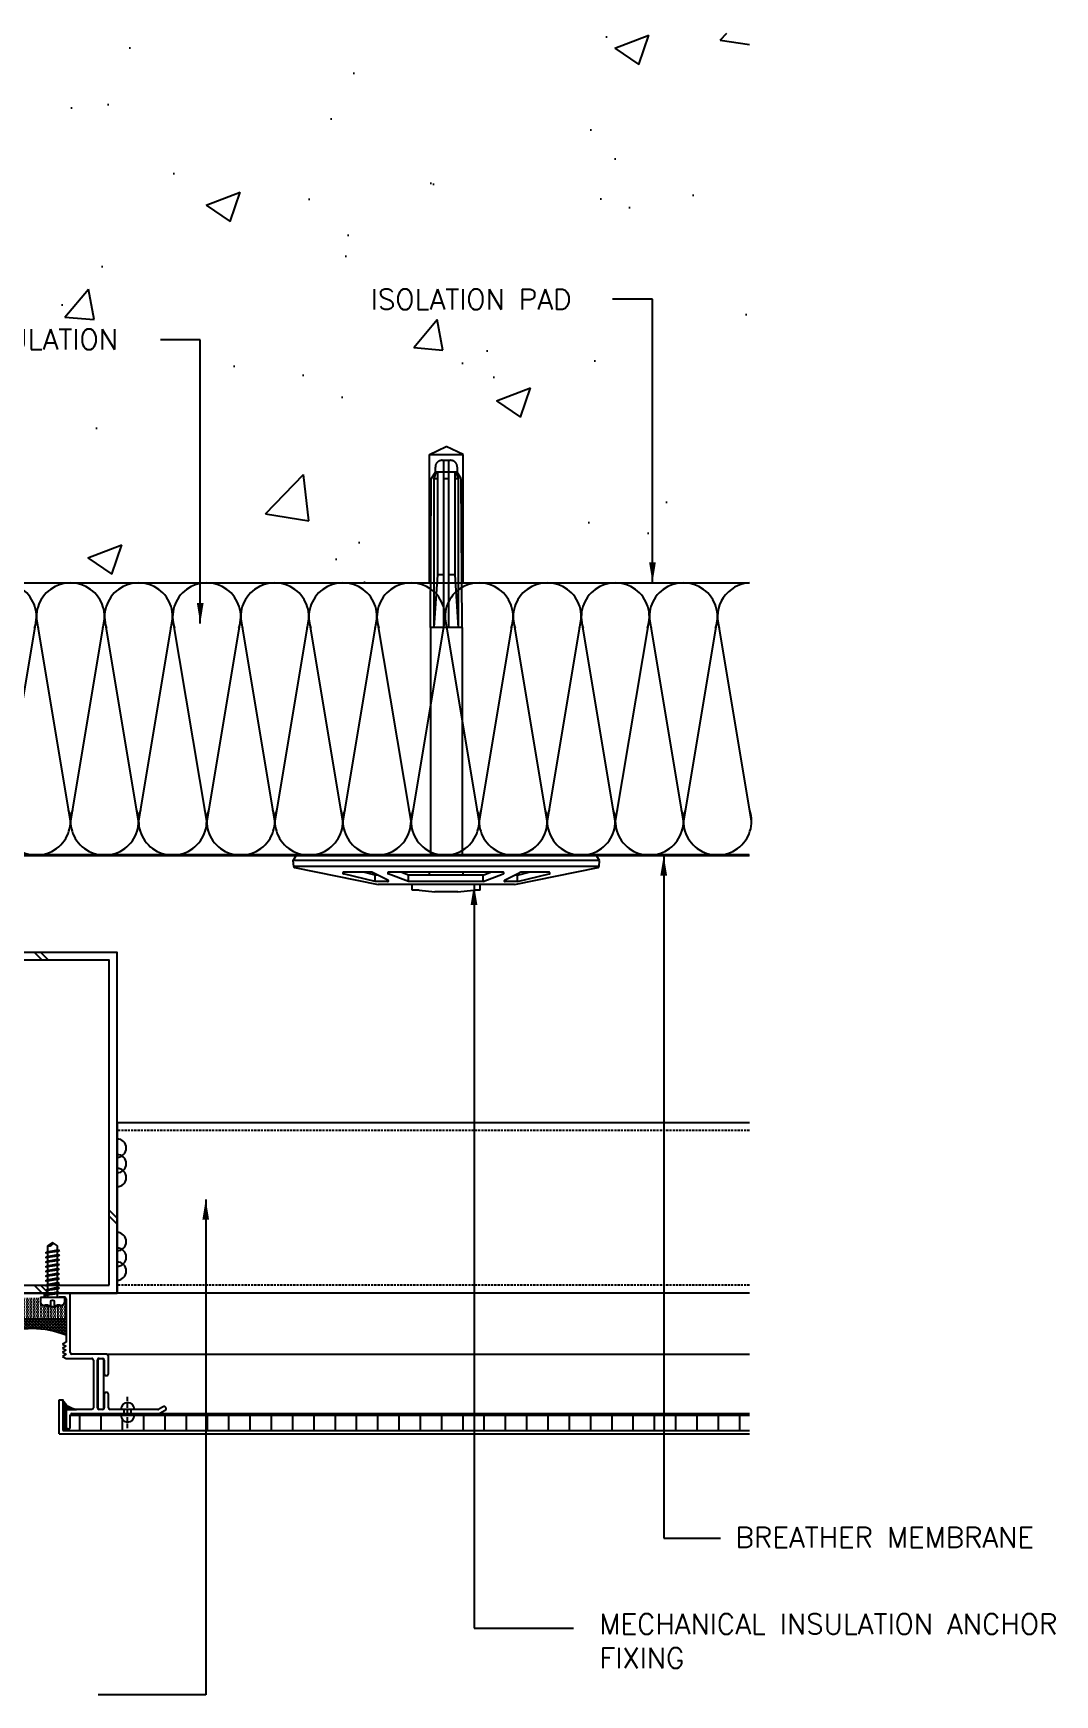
# Model space of a CAD drawing. Header units: millimetres. Extents: x 2352 to 12473, y 635 to 7997.
# Drawn here: x 4859.1 to 5159.1, y 675.6 to 1163.5 of the extents above; entities that cross this region are included whole.
import ezdxf

# ---------------------------------------------------------------- set-up
doc = ezdxf.new("R2010")
doc.units = ezdxf.units.MM
doc.linetypes.add('CENTER', pattern=[2, 1.25, -0.25, 0.25, -0.25])
doc.linetypes.add('HIDDEN', pattern=[9.524999999999999, 6.35, -3.175])
for name, color, linetype in [('1P', 9, 'CENTER'), ('BITS', 9, 'Continuous'), ('Bolt', 1, 'Continuous'), ('BREATHER', 150, 'Continuous'), ('C', 7, 'Continuous'), ('Components', 7, 'Continuous'), ('CON', 2, 'Continuous'), ('Dims', 1, 'Continuous'), ('HAT', 5, 'Continuous'), ('INSU', 40, 'Continuous'), ('insulation', 1, 'Continuous'), ('PE', 9, 'Continuous'), ('steel', 4, 'Continuous'), ('Structure', 6, 'Continuous'), ('TEXT', 4, 'Continuous')]:
    doc.layers.add(name, color=color, linetype=linetype)
doc.styles.get("Standard").update_dxf_attribs({"font": 'arial.ttf'})
doc.styles.add('style1', font='simplex.shx')
doc.dimstyles.new('Telling', dxfattribs={"dimscale": 2, "dimtxt": 3, "dimasz": 3, "dimexe": 1, "dimexo": 3, "dimgap": 1, "dimtad": 1, "dimdec": 1, "dimrnd": 1, "dimdsep": 46, "dimtxsty": 'Standard', "dimcen": 3, "dimclrd": 1, "dimclre": 1, "dimclrt": 2, "dimadec": 0, "dimazin": 0, "dimtfac": 1, "dimtdec": 1, "dimtofl": 0, "dimtmove": 0, "dimatfit": 0, "dimfxl": 1, "dimtolj": 1, "dimtzin": 0, "dimlwe": -1, "dimarcsym": 0})

# ---------------------------------------------------------------- blocks, each defined once
blk = doc.blocks.new('al mold')
at = {"color": 4}
for p, q in [((-4.09999999995974, 37.41010205150217), (-4.100000000005821, 33.9000000000291)), ((-3.399999999935299, 37.91010205147899), (-3.599999999950351, 37.91010205150371)), ((-2.900000000008731, 32.70000000001746), (-2.899999999948099, 37.41010205150217)), ((-30.43756443470484, 33.33301270195449), (-32.01506350947628, 32.42224318649411)), ((-31.41506350944136, 31.38301270194957), (-30.11602540378517, 32.13301270194285)), ((-4.600000000005821, 33.4000000000291), (-30.18756443470484, 33.40000000006336)), ((-29.86602540378517, 32.20000000005172), (-15.80000000000291, 32.20000000001746)), ((-15.30000000000291, 31.70000000001746), (-15.30000000000291, 27.6930000000291)), ((-14.10000000003492, 27.6930000000291), (-14.10000000002037, 31.70000000001746)), ((-13.60000000000582, 32.20000000001746), (-12.60000000000582, 32.19999999998836)), ((-12.10000000002037, 31.69999999998836), (-12.10000000000582, 17.69999999998254)), ((-10.90000000000873, 17.70000000001164), (-10.89999999999418, 31.70000000001746)), ((-10.39999999999418, 32.20000000001746), (-3.400000000008731, 32.20000000001746)), ((-15.30000000000291, 21.713), (-15.30000000000291, 16.5)), ((-14.10000000000582, 17.69999999998254), (-14.10000000000582, 21.713)), ((-14.80000000000291, 16), (-4.600000000005821, 16)), ((-12.60000000000582, 17.19999999998254), (-13.60000000000582, 17.19999999998254)), ((-2.900000000008731, 17.20000000001164), (-10.40000000000873, 17.20000000001164)), ((-4.100000000005821, 15.5), (-4.100000000005821, -1.5)), ((-1.860769515449647, 16.60000000006403), (-2.900000000008731, 17.20000000001164)), ((-2.900000000008731, 16.00000000011642), (-1.860769515449647, 16.60000000006403)), ((-1.860769515435095, 15.4000000001688), (-2.900000000008731, 16.00000000011642)), ((-2.900000000008731, 14.80000000022119), (-1.860769515435095, 15.4000000001688)), ((-1.860769515449647, 14.20000000027358), (-2.900000000008731, 14.80000000022119)), ((-2.900000000023283, 13.60000000032596), (-1.860769515449647, 14.20000000027358)), ((-1.860769515464199, 13.00000000037835), (-2.900000000023283, 13.60000000032596)), ((-2.900000000023017, 12.40000000043929), (-1.860769515464199, 13.00000000037835)), ((-2.900000000008731, -0.2999999999883585), (-2.900000000023016, 12.40000000043929)), ((-3.600000000005821, -2), (3.100000000005821, -1.999999999984491)), ((3.100000000005821, -0.7999999999728498), (-2.400000000008731, -0.7999999999883585))]:
    blk.add_line(p, q, dxfattribs=at)
for centre, radius, start, end in [((-3.599999999950356, 37.41010205149432), 0.5000000000093863, 89.99999999999945, 179.9999999991003), ((-3.399999999935315, 37.41010205149177), 0.499999999987216, 1.1920210057681e-09, 89.99999999999818), ((-31.76506350947568, 31.98923048461069), 0.499999999992674, 120.0000000005641, 221.5369590342037), ((-31.66506350944503, 31.81602540386355), 0.5000000000206761, 198.4630409680796, 299.9999999991176), ((-30.18756443470334, 32.90000000006484), 0.4999999999985221, 90.00000000017099, 120.0000000002952), ((-29.86602540378341, 31.7000000000522), 0.4999999999995173, 90.00000000020151, 120.0000000002646), ((-15.80000000000291, 31.70000000001746), 0.5, 0, 90), ((-13.60000000001835, 31.70000000001544), 0.5000000000020215, 89.9999999985641, 179.9999999997688), ((-12.60000000002075, 31.69999999998798), 0.5000000000003766, 4.315376591806435e-11, 89.99999999828913), ((-10.3999999999938, 31.70000000001708), 0.5000000000003801, 90.00000000004356, 179.9999999999568), ((-4.600000000004521, 33.9000000000278), 0.4999999999987006, 269.9999999998511, 1.490026257175901e-10), ((-3.400000000008731, 32.70000000001746), 0.5, 270, 0), ((-14.79999999999523, 27.69300000002655), 0.5000000000076756, 179.9999999997073, 281.5369590290152), ((-14.60000000004933, 27.69300000003182), 0.500000000014406, 258.4630409702273, 359.9999999996886), ((-14.80000000001519, 21.71300000000086), 0.4999999999877215, 78.46304096648247, 180.0000000000985), ((-14.59999999999865, 21.71299999999758), 0.4999999999928271, 2.776497014770223e-10, 101.5369590345029), ((-14.80000000000291, 16.5), 0.5, 180, 270), ((-13.60000000000582, 17.69999999998254), 0.5, 180, 270), ((-12.60000000000544, 17.69999999998216), 0.4999999999996216, 269.9999999999566, 4.356087691735729e-11), ((-10.40000000000911, 17.70000000001126), 0.4999999999996199, 179.9999999999564, 270.0000000000433), ((-4.600000000005821, 15.5), 0.5, 0, 90), ((-3.600000000005821, -1.5), 0.5, 180, 270), ((-2.400000000008397, -0.2999999999880245), 0.500000000000334, 180.0000000000383, 269.9999999999617), ((3.100000000006552, -1.299999999974983), 0.5000000000021332, 348.4630409668031, 90.00000000008382), ((3.100000000006402, -1.499999999982236), 0.5000000000022559, 269.9999999999334, 11.53695903317965)]:
    blk.add_arc(centre, radius, start, end, dxfattribs=at)
blk = doc.blocks.new('A$C59F37337')
at = {"layer": '1P', "color": 1, "linetype": 'HIDDEN'}
blk.add_lwpolyline([(0.338621287521164, 0.9658895794630098), (0.5312915162230638, 1.19477642089555), (0.6198928884423367, 1.450536707102628), (0.6295817930677003, 1.7206970170148), (0.5855146189442166, 1.992783929620828), (0.5128477549169475, 2.254324023851268), (0.4367375899037143, 2.492843878665781), (0.3823405126913713, 2.695870073009473), (0.3748129121249804, 2.850929185842006), (0.432804375393971, 2.949783097435329), (0.5489372825559258, 3.001134893266908), (0.7093272118818277, 3.017922960170154), (0.900089741759075, 3.013085684949374), (1.107340450473203, 2.999561454423429), (1.317194916324297, 2.990288655396625), (1.515768717670653, 2.998205674702376), (1.689177432812357, 3.036250899115885), (1.825850710361919, 3.113411876350483), (1.92347448003602, 3.222872797551872), (1.982048741863764, 3.353867014731122), (2.001573495786943, 3.495627879884751), (1.982048741863764, 3.637388745038379), (1.92347448003602, 3.768382962203077), (1.825850710361919, 3.877843883389914), (1.689177432812357, 3.955004860624513), (1.515768717656101, 3.993050085052573), (1.317194916295193, 4.000967104343772), (1.107340450444099, 3.991694305302417), (0.9000897417299711, 3.97817007476192), (0.7093272118818277, 3.97333279954114), (0.5489372825413739, 3.990120866429834), (0.432804375393971, 4.041472662275964), (0.3748129121249804, 4.140326573854736), (0.3823405135062785, 4.295385687443968), (0.4367375967722182, 4.498411887040902), (0.5128477782000118, 4.736931756087188), (0.5855146741250792, 4.998471878009923), (0.6295819008682884, 5.270558836265309), (0.6198930747068516, 5.540719214294995), (0.5312918119907408, 5.796479595540632), (0.3386217290262721, 6.025366563429316)], dxfattribs=at)
at = {"layer": 'Bolt', "color": 1}
for p, q in [((2.866485618376828, 6.991258342262199), (1.603241132894254, 6.991258342262199)), ((2.866485618376828, 6.991258342145784), (2.866485618376828, 5.46192001490931)), ((2.866485618376828, 1.529335744889295), (2.866485618376828, 5.46192001490931)), ((2.874878151373196, 4.97548958459015), (17.88161741852127, 4.97548958464813)), ((3.464444549543259, 1.512687651825445), (4.128492074167298, 5.470175575035)), ((4.845133342161716, 1.512687651825445), (5.509180866785755, 5.470175575035)), ((6.225822134838381, 1.512687651825445), (6.88986965946242, 5.470175575035)), ((7.606510927515046, 1.512687651825445), (8.270558452080877, 5.470175575035)), ((8.987199720133503, 1.512687651825445), (9.651247244757542, 5.470175575035)), ((10.36788851281017, 1.512687651825445), (11.03193603743421, 5.470175575035)), ((11.73531724753411, 1.521381776699172), (12.39936477215815, 5.478869699908728)), ((13.10274598225806, 1.5300759015729), (13.7667935068821, 5.487563824782455)), ((14.470174716982, 1.538770026446628), (15.13422224160604, 5.496257949656183)), ((15.83760345170595, 1.547464151320355), (16.50165097632998, 5.504952074529911)), ((17.88161741852127, 4.97548958464813), (18.86648561837683, 3.495627879899075)), ((17.87886517818151, 2.007373642328275), (2.866485618435036, 2.00737364215388)), ((2.866485618376828, -2.582492697911221e-06), (2.866485618376828, 1.529335744743776)), ((18.86648561837683, 3.495627879899075), (17.87886517818151, 2.007373642328275)), ((2.866485618376828, -2.582347178758937e-06), (1.603241132894254, -2.582347178758937e-06))]:
    blk.add_line(p, q, dxfattribs=at)
at = {"layer": 'Bolt', "color": 1, "linetype": 'Continuous'}
blk.add_line((2.866485618435036, 1.739822318405686), (2.866485618435036, 5.251433441392919), dxfattribs=at)
at = {"layer": 'Bolt', "color": 1}
for points in [[(4.141528887870663, 5.482830296073416), (3.84474531563319, 4.979584393010782), (3.444732674768602, 2.011723938666591), (3.451184491590539, 1.521381776699172), (3.760871697413677, 2.011723938666591), (4.386697925823682, 4.979584393010782), (4.141528887870663, 5.476378425525809)], [(5.522217680547328, 5.482830296073416), (5.225434108251648, 4.979584393010782), (4.825421467387059, 2.011723938666591), (4.831873284208996, 1.521381776699172), (5.141560490032134, 2.011723938666591), (5.767386718500347, 4.979584393010782), (5.522217680547328, 5.476378425525809)], [(6.902906473165785, 5.482830296073416), (6.606122900928312, 4.979584393010782), (6.206110260063724, 2.011723938666591), (6.212562076827453, 1.521381776699172), (6.522249282650591, 2.011723938666591), (7.148075511118805, 4.979584393010782), (6.902906473165785, 5.476378425525809)], [(8.283595265784243, 5.482830296073416), (7.986811693604977, 4.979584393010782), (7.586799052740389, 2.011723938666591), (7.593250869504118, 1.521381776699172), (7.902938075327256, 2.011723938666591), (8.52876430379547, 4.979584393010782), (8.283595265784243, 5.476378425525809)], [(9.664284058460908, 5.482830296073416), (9.367500486223435, 4.979584393010782), (8.967487845417054, 2.011723938666591), (8.973939662180783, 1.521381776699172), (9.283626868003921, 2.011723938666591), (9.909453096413927, 4.979584393010782), (9.664284058460908, 5.476378425525809)], [(11.04497285113757, 5.482830296073416), (10.7481892789001, 4.979584393010782), (10.34817663803551, 2.011723938666591), (10.35462845485745, 1.521381776699172), (10.66431566068059, 2.011723938666591), (11.29014188909059, 4.979584393010782), (11.04497285113757, 5.476378425525809)], [(12.41240158586152, 5.491524420947144), (12.11561801362404, 4.98827851788451), (11.71560537275946, 2.020418063540319), (11.72205718958139, 1.5300759015729), (12.03174439540453, 2.020418063540319), (12.65757062381454, 4.98827851788451), (12.41240158586152, 5.485072550399536)], [(13.77983032058546, 5.500218545820871), (13.48304674834799, 4.996972642758237), (13.0830341074834, 2.029112188414047), (13.08948592430534, 1.538770026446628), (13.39917313012847, 2.029112188414047), (14.02499935853848, 4.996972642758237), (13.77983032058546, 5.493766675273264)], [(15.14725905530941, 5.508912670694599), (14.85047548307193, 5.005666767631965), (14.45046284220734, 2.037806313287774), (14.45691465902928, 1.547464151320355), (14.76660186485242, 2.037806313287774), (15.39242809326242, 5.005666767631965), (15.14725905530941, 5.502460800146991)], [(16.51468779003335, 5.517606795568327), (16.21790421779588, 5.014360892505692), (15.81789157693129, 2.046500438161502), (15.82434339375322, 1.556158276194083), (16.13403059957636, 2.046500438161502), (16.75985682798637, 5.014360892505692), (16.51468779003335, 5.511154925020719)]]:
    blk.add_lwpolyline(points, dxfattribs=at)
for centre, radius, start, end in [((9.613624817315213, 3.495627262126845), 9.61380586560537, 164.7437715706449, 195.256218429644), ((1.60324130146364, 5.680444000833859), 1.310814341272848, 90.00000736962083, 164.7437715702928), ((1.603241132894254, 1.310811979426262), 1.31081456174951, 195.2562184294334, 270), ((18.82668353201188, 2.454023469842468), 1.04236459704184, 87.81166195339638, 204.8997216168427)]:
    blk.add_arc(centre, radius, start, end, dxfattribs=at)
blk = doc.blocks.new('Insulation Anchor')
at = {"layer": 'Components'}
for p, q in [((23834.63996870637, 1327.207688708262), (23832.33015803341, 1322.274280708265)), ((23834.63996870637, 1317.340872708267), (23834.63996870637, 1327.207688708262)), ((23872.33015803341, 1327.207688708262), (23834.63996870637, 1327.207688708262)), ((23834.63996870637, 1317.340872708267), (23832.33015803341, 1322.274280708265)), ((23872.3301580334, 1317.340872708267), (23834.63996870637, 1317.340872708267))]:
    blk.add_line(p, q, dxfattribs=at)
for points in [[(23953.88383208431, 1367.293232373811), (23952.33023708432, 1366.304580707144)], [(23952.33023708432, 1366.304580707144), (23952.33023708432, 1278.314599040481)], [(23953.88383208431, 1367.293232373811), (23953.88383208431, 1277.325947373815)], [(23955.64928125098, 1367.151996540478), (23953.88383208431, 1367.293232373811)], [(23955.64928125098, 1367.151996540478), (23955.64928125098, 1277.467183207148)], [(23955.93175291765, 1366.869524040477), (23955.93175291765, 1366.940142373811), (23955.86113458431, 1366.940142373811), (23955.86113458431, 1367.010759873812), (23955.79051708432, 1367.010759873812), (23955.79051708432, 1367.081378207145), (23955.71989875098, 1367.081378207145), (23955.64928125098, 1367.151996540478)], [(23960.94562791765, 1342.294473207146), (23955.93175291765, 1366.869524040477)], [(23957.83843791765, 1352.463459873811), (23957.83843791765, 1352.534078207145), (23957.76781958431, 1352.604695707144), (23957.76781958431, 1352.675314040478), (23957.69720208431, 1352.675314040478), (23957.62658375098, 1352.675314040478), (23957.55596625098, 1352.675314040478), (23957.48534791765, 1352.675314040478), (23957.41473041765, 1352.604695707144), (23957.34411208431, 1352.534078207145), (23957.34411208431, 1352.463459873811)], [(23957.34411208431, 1352.463459873811), (23957.34411208431, 1344.130539873812)], [(23960.09821291765, 1343.141889040479), (23957.83843791765, 1352.463459873811)], [(23958.19152791765, 1343.141889040479), (23957.34411208431, 1346.602169040479)], [(23957.34411208431, 1344.130539873812), (23957.41473041765, 1343.918686540478)], [(23959.67450458431, 1339.399136540478), (23957.41473041765, 1343.918686540478)], [(23958.19152791765, 1343.141889040479), (23958.19152791765, 1342.365091540479)], [(23960.09821291765, 1343.141889040479), (23958.19152791765, 1343.141889040479)], [(23960.09821291765, 1343.141889040479), (23960.09821291765, 1339.540372373812)], [(23960.94562791765, 1342.294473207146), (23960.94562791765, 1302.254088207147)], [(23957.83843791765, 1339.046046540479), (23957.76781958431, 1339.046046540479), (23957.76781958431, 1339.116664873812), (23957.69720208431, 1339.116664873812), (23957.69720208431, 1339.187283207145), (23957.62658375098, 1339.187283207145), (23957.55596625098, 1339.187283207145), (23957.48534791765, 1339.187283207145), (23957.48534791765, 1339.116664873812), (23957.41473041765, 1339.116664873812), (23957.41473041765, 1339.046046540479), (23957.34411208431, 1339.046046540479), (23957.34411208431, 1338.975429040479), (23957.34411208431, 1338.904810707145)], [(23957.34411208431, 1338.904810707145), (23957.34411208431, 1305.290660707147)], [(23960.09821291765, 1333.114138207146), (23957.83843791765, 1338.975429040479)], [(23959.67450458431, 1339.399136540478), (23959.74512291765, 1339.399136540478), (23959.74512291765, 1339.328519040479), (23959.81574041765, 1339.328519040479), (23959.81574041765, 1339.257900707146), (23959.88635875098, 1339.257900707146), (23959.95697708432, 1339.257900707146), (23959.95697708432, 1339.328519040479), (23960.02759458431, 1339.328519040479), (23960.02759458431, 1339.399136540478), (23960.09821291765, 1339.399136540478), (23960.09821291765, 1339.469754873812), (23960.09821291765, 1339.540372373812)], [(23960.09821291765, 1333.114138207146), (23958.19152791765, 1333.114138207146), (23957.34411208431, 1335.303294873812)], [(23958.19152791765, 1333.114138207146), (23958.19152791765, 1311.15195154048)], [(23960.09821291765, 1333.114138207146), (23960.09821291765, 1311.15195154048)], [(23962.56984125098, 1332.266722373813), (23960.94562791765, 1332.266722373813)], [(23962.56984125098, 1332.266722373813), (23962.56984125098, 1330.289419873812)], [(23958.19152791765, 1327.182229040479), (23957.34411208431, 1327.182229040479)], [(23963.06416708431, 1325.62863404048), (23962.56984125098, 1330.289419873812)], [(23963.06416708431, 1325.62863404048), (23963.06416708431, 1318.919927373813)], [(23962.56984125098, 1314.259142373813), (23963.06416708431, 1318.919927373813)], [(23958.19152791765, 1317.366332373813), (23957.34411208431, 1317.366332373813)], [(23962.56984125098, 1314.259142373813), (23962.56984125098, 1312.28183904048)], [(23960.09821291765, 1311.15195154048), (23958.19152791765, 1311.15195154048), (23957.34411208431, 1308.962794873814)], [(23960.09821291765, 1311.15195154048), (23957.83843791765, 1305.220042373813)], [(23962.56984125098, 1312.28183904048), (23960.94562791765, 1312.28183904048)], [(23957.34411208431, 1305.290660707147), (23957.34411208431, 1305.220042373813), (23957.41473041765, 1305.220042373813), (23957.41473041765, 1305.149424873814), (23957.48534791765, 1305.149424873814), (23957.48534791765, 1305.078806540481), (23957.55596625098, 1305.078806540481), (23957.62658375098, 1305.078806540481), (23957.69720208431, 1305.078806540481), (23957.69720208431, 1305.149424873814), (23957.76781958431, 1305.149424873814), (23957.83843791765, 1305.220042373813)], [(23959.67450458431, 1305.149424873814), (23957.41473041765, 1300.629874873813)], [(23960.09821291765, 1305.00818904048), (23960.09821291765, 1305.078806540481), (23960.09821291765, 1305.149424873814), (23960.02759458431, 1305.220042373813), (23959.95697708432, 1305.220042373813), (23959.95697708432, 1305.290660707147), (23959.88635875098, 1305.290660707147), (23959.81574041765, 1305.290660707147), (23959.81574041765, 1305.220042373813), (23959.74512291765, 1305.220042373813), (23959.67450458431, 1305.220042373813), (23959.67450458431, 1305.149424873814)], [(23960.09821291765, 1305.00818904048), (23960.09821291765, 1301.406672373814)], [(23955.93175291765, 1277.679037373814), (23960.94562791765, 1302.254088207147)], [(23960.09821291765, 1301.406672373814), (23958.19152791765, 1301.406672373814), (23957.34411208431, 1297.946392373814)], [(23957.41473041765, 1300.629874873813), (23957.34411208431, 1300.418021540481)], [(23957.34411208431, 1300.418021540481), (23957.34411208431, 1292.155719873814)], [(23960.09821291765, 1301.406672373814), (23957.83843791765, 1292.085101540481)], [(23958.19152791765, 1302.254088207147), (23958.19152791765, 1301.406672373814)], [(23957.34411208431, 1292.155719873814), (23957.34411208431, 1292.085101540481), (23957.34411208431, 1292.01448404048), (23957.41473041765, 1292.01448404048), (23957.41473041765, 1291.943865707147), (23957.48534791765, 1291.943865707147), (23957.48534791765, 1291.873247373814), (23957.55596625098, 1291.873247373814), (23957.62658375098, 1291.873247373814), (23957.69720208431, 1291.873247373814), (23957.69720208431, 1291.943865707147), (23957.76781958431, 1291.943865707147), (23957.76781958431, 1292.01448404048), (23957.83843791765, 1292.01448404048), (23957.83843791765, 1292.085101540481)], [(23955.64928125098, 1277.467183207148), (23953.88383208431, 1277.325947373815), (23952.33023708432, 1278.314599040481)], [(23955.64928125098, 1277.467183207148), (23955.71989875098, 1277.467183207148), (23955.79051708432, 1277.467183207148), (23955.79051708432, 1277.537801540481), (23955.86113458431, 1277.537801540481), (23955.86113458431, 1277.608419040481), (23955.93175291765, 1277.608419040481), (23955.93175291765, 1277.679037373814)]]:
    blk.add_lwpolyline(points, dxfattribs=at)
at = {"layer": 'Components', "linetype": 'HIDDEN', "ltscale": 25}
for points in [[(23838.39322958432, 1325.558015707146), (23838.25199375099, 1325.487398207146), (23838.18137541765, 1325.487398207146), (23838.11075791765, 1325.487398207146), (23837.96952208432, 1325.487398207146), (23837.89890375099, 1325.487398207146), (23837.75766791765, 1325.416779873812), (23837.68705041765, 1325.416779873812), (23837.61643208432, 1325.346162373812), (23837.54581375098, 1325.346162373812), (23837.40457791765, 1325.275544040479), (23837.33396041765, 1325.20492654048), (23837.26334208432, 1325.20492654048), (23837.19272458432, 1325.134308207146), (23837.12210625098, 1325.063689873812), (23837.05148875099, 1324.993072373813), (23836.98087041765, 1324.922454040479), (23836.91025208432, 1324.851836540479), (23836.83963458432, 1324.781218207146), (23836.76901625098, 1324.710600707146), (23836.69839875098, 1324.639982373813), (23836.69839875098, 1324.569364873813), (23836.62778041765, 1324.498746540479), (23836.55716291765, 1324.428129040479), (23836.55716291765, 1324.286892373813), (23836.48654458432, 1324.216274873813), (23836.48654458432, 1324.14565654048), (23836.41592708432, 1324.004420707146), (23836.41592708432, 1323.933803207146), (23836.41592708432, 1323.863184873813), (23836.41592708432, 1323.72194904048), (23836.34530875098, 1323.651330707147), (23836.34530875098, 1323.510094873812)], [(23836.41592708432, 1323.510094873812), (23836.41592708432, 1321.038466540479)], [(23885.49541125098, 1323.015769040479), (23836.41592708432, 1323.015769040479)], [(23839.80558875098, 1325.558015707146), (23838.39322958432, 1325.558015707146)], [(23841.78289208432, 1326.687903207146), (23839.80558875098, 1325.487398207146)], [(23841.78289208432, 1325.840488207146), (23839.80558875098, 1325.20492654048)], [(23839.80558875098, 1325.487398207146), (23839.80558875098, 1319.061163207146)], [(23869.95945875098, 1324.851836540479), (23839.80558875098, 1324.851836540479)], [(23885.49541125098, 1326.970374873812), (23841.78289208432, 1326.687903207146)], [(23841.78289208432, 1326.687903207146), (23841.78289208432, 1326.687903207146)], [(23885.49541125098, 1325.840488207146), (23841.78289208432, 1325.840488207146)], [(23841.78289208432, 1325.840488207146), (23841.78289208432, 1324.851836540479)], [(23841.78289208432, 1323.015769040479), (23841.78289208432, 1321.532792373813)], [(23885.49541125098, 1325.840488207146), (23869.95945875098, 1324.851836540479)], [(23869.95945875098, 1324.851836540479), (23869.95945875098, 1323.015769040479)], [(23885.49541125098, 1327.040993207146), (23885.49541125098, 1317.507568207147)], [(23885.49541125098, 1326.970374873812), (23952.33023708432, 1326.970374873812)], [(23836.34530875098, 1321.038466540479), (23836.34530875098, 1320.897230707146), (23836.41592708432, 1320.826612373813), (23836.41592708432, 1320.755994873813), (23836.41592708432, 1320.614759040479), (23836.41592708432, 1320.544140707146), (23836.48654458432, 1320.473522373813), (23836.48654458432, 1320.33228654048), (23836.55716291765, 1320.26166904048), (23836.55716291765, 1320.191050707146), (23836.62778041765, 1320.049814873813), (23836.69839875098, 1319.979197373813), (23836.69839875098, 1319.90857904048), (23836.76901625098, 1319.837960707146), (23836.83963458432, 1319.767343207146), (23836.91025208432, 1319.696724873812), (23836.98087041765, 1319.626107373813), (23837.05148875099, 1319.555489040479), (23837.12210625098, 1319.48487154048), (23837.19272458432, 1319.414253207147), (23837.26334208432, 1319.343635707146), (23837.33396041765, 1319.343635707146), (23837.40457791765, 1319.273017373813), (23837.54581375098, 1319.202399040479), (23837.61643208432, 1319.202399040479), (23837.68705041765, 1319.131781540479), (23837.75766791765, 1319.131781540479), (23837.89890375099, 1319.131781540479), (23837.96952208432, 1319.061163207146), (23838.11075791765, 1319.061163207146), (23838.18137541765, 1319.061163207146), (23838.25199375099, 1319.061163207146), (23838.39322958432, 1319.061163207146)], [(23885.49541125098, 1321.532792373813), (23836.41592708432, 1321.532792373813)], [(23839.80558875098, 1319.061163207146), (23838.39322958432, 1319.061163207146)], [(23869.95945875098, 1319.767343207146), (23839.80558875098, 1319.767343207146)], [(23841.78289208432, 1318.708074040479), (23839.80558875098, 1319.343635707146)], [(23841.78289208432, 1317.860658207146), (23839.80558875098, 1319.061163207146)], [(23841.78289208432, 1319.767343207146), (23841.78289208432, 1318.708074040479)], [(23885.49541125098, 1318.708074040479), (23841.78289208432, 1318.708074040479)], [(23885.49541125098, 1317.648804040479), (23841.78289208432, 1317.860658207146)], [(23841.78289208432, 1317.860658207146), (23841.78289208432, 1317.860658207146)], [(23869.95945875098, 1321.532792373813), (23869.95945875098, 1319.767343207146)], [(23885.49541125098, 1318.708074040479), (23869.95945875098, 1319.767343207146)], [(23885.49541125098, 1317.648804040479), (23952.33023708432, 1317.648804040479)]]:
    blk.add_lwpolyline(points, dxfattribs=at)

msp = doc.modelspace()

# ---------------------------------------------------------------- hatches: boundary and pattern name
h = msp.add_hatch()
h.set_pattern_fill('AR-CONC', color=9, scale=14.28571428571429, style=0)
h.set_pattern_definition([(49.99999999999999, (4412.145236925964, 274.2587902448431), (102.4657403715362, -8.964590711799302), [10.71428571428572, -117.8571428571429]), (355, (4412.145236925964, 274.2587902448431), (-19.82161908757143, 107.4560191000017), [8.571428571428571, -94.28571428571429]), (100.4513999999998, (4420.684048354437, 273.5117416734283), (82.64419738771737, 98.4913631515648), [9.10574142857139, -100.1631588571423]), (46.18420000000002, (4412.145236925964, 302.8302188163216), (152.4630069465206, -23.64557347557402), [16.07142857142852, -176.7857142857139]), (96.63559999999998, (4424.850486211522, 300.8597463876649), (133.5232436498148, 139.1596958429203), [13.65861257142839, -150.244714285712]), (351.1842, (4412.145236925964, 302.8302188163216), (133.5231350190896, 139.1598001321892), [12.85714285714286, -141.4285714285714]), (21, (4426.430951211645, 295.6873616734229), (85.2724360169231, -57.51698438076269), [10.71428571428571, -117.8571428571428]), (326.0000000000001, (4426.430951211645, 295.6873616734229), (34.75933313165454, 103.5928635781219), [8.57142857142857, -94.28571428571428]), (71.4514, (4433.536984497259, 290.8942751019786), (120.03180408307, 46.07578524427891), [9.10574142857143, -100.1631588571429]), (37.49999999999999, (4412.145236925964, 274.2587902448431), (1.737122188184381, 47.55626483304449), [0, -93.14285714285714, 0, -95.71428571428574, 0, -94.64285714285715]), (7.500000000000001, (4412.145236925964, 274.2587902448431), (37.58136249173551, 56.34453026890861), [0, -54.57142857142856, 0, -90.99999999999999, 0, -36.07142857142857]), (327.5, (4380.288094068688, 274.2587902448431), (76.26034802462986, -3.222124533482829), [0, -35.71428571428572, 0, -111.4285714285714, 0, -147.8571428571429]), (317.5, (4366.002379783007, 274.2587902448431), (83.31230990605518, 14.30071176175967), [0, -46.42857142857143, 0, -74, 0, -105])])
h.paths.add_polyline_path([(5069.472834886328, 1002.189818046085), (5069.472834886095, 1163.532487862773), (4658.124731402888, 1163.532487862787), (4658.124731402888, 1002.189818046085), (4888.872967647432, 1002.189818046085), (4888.872967647432, 1016.932676784141), (4890.572967647618, 1016.932676784141), (4890.572967647618, 1019.189819641266), (4888.872967647432, 1019.189819641266), (4888.872967647432, 1068.332676784106), (4883.80153907607, 1093.361248212663), (4896.115824790482, 1093.361248212663), (4898.487253361658, 1068.332676784106), (4900.8586819333, 1093.361248212663), (4913.172967647479, 1093.361248212663), (4908.101539076117, 1068.475533927005), (4908.101539076117, 1019.189819641266), (4906.401539076163, 1019.189819641266), (4906.401539076163, 1016.932676784141), (4908.101539076117, 1016.932676784141), (4908.101539076117, 1002.189818046085)])
h = msp.add_hatch()
h.set_pattern_fill('MUDST', color=9, scale=2)
h.set_pattern_definition([(0, (-2931792.831367144, 591117.017067946), (1, 0.5), [0.5, -0.5, 0, -0.5, 0, -0.5])])
edge = h.paths.add_edge_path()
edge.add_arc((4868.297587650948, 791.8290021239161), 0.5, 0, 90)
edge.add_line((4868.297587650948, 792.3290021239161), (4868.297587648754, 792.2492320452457))
edge.add_line((4868.297587648754, 792.2492320452457), (4868.297587648754, 791.2562922298548))
edge.add_arc((4866.978573992385, 791.1333225533108), 1.324733394700508, -74.5402887624806, 5.3262046995221795, ccw=False)
edge.add_arc((4864.801956568694, 799.1315235786631), 9.61380586503861, 254.74378156880658, 285.25622842980977, ccw=False)
edge.add_arc((4862.638941322331, 791.150849569626), 1.34527850357386, 172.1321397672501, 254.180980656934, ccw=False)
edge.add_line((4861.306326724144, 791.3350032686801), (4861.306326724144, 792.3290021239161))
edge.add_line((4861.306326724144, 792.3290021239161), (4858.777587650464, 792.3290021239161))
edge.add_line((4858.777587650464, 792.3290021239161), (4858.777587649057, 785.9757805202469))
edge.add_line((4858.777587649057, 785.9757805202469), (4868.797587650948, 785.9757805202469))
edge.add_line((4868.797587650948, 785.9757805202469), (4868.797587650948, 791.8290021239161))
edge = h.paths.add_edge_path()
edge.add_line((4858.777587650464, 792.3290021239161), (4856.248848573093, 792.3290021239163))
edge.add_line((4856.248848573093, 792.3290021239163), (4856.248848573093, 791.3360621840775))
edge.add_arc((4854.916030351236, 791.151114971125), 1.345589047254665, -74.17569845243412, 7.9001434610050865, ccw=False)
edge.add_arc((4852.753217493033, 799.1315235781974), 9.61380586503861, 254.74378156880658, 285.25622842980977, ccw=False)
edge.add_arc((4850.590570125607, 791.1510897618882), 1.345609914203037, 172.144463369613, 254.16869766607988, ccw=False)
edge.add_line((4849.257587648483, 791.3350021238518), (4849.257587650911, 792.3290021239161))
edge.add_arc((4849.257587650911, 791.8290021239161), 0.5, 90, 180)
edge.add_line((4848.757587650911, 791.8290021239161), (4848.757587648165, 785.9757805202469))
edge.add_line((4848.757587648165, 785.9757805202469), (4858.777587649057, 785.9757805202469))
edge.add_line((4858.777587649057, 785.9757805202469), (4858.777587650464, 792.3290021239161))
h = msp.add_hatch()
h.set_pattern_fill('ANSI37', color=9, scale=5)
h.set_pattern_definition([(45, (-2931792.831367144, 591117.517067946), (-0.4419417382415922, 0.4419417382415922), []), (135, (-2931792.831367144, 591117.517067946), (-0.4419417382415922, -0.4419417382415922), [])])
h.paths.add_polyline_path([(4868.797587650948, 785.9757805202469), (4858.777587650464, 785.9757805202469), (4858.777587650464, 783.1245180175254, -0.09592227088804034), (4868.797587650948, 781.1843843800095)])
h.paths.add_polyline_path([(4858.777587650464, 785.9757805202469), (4848.757587650911, 785.9757805202469), (4848.757587650911, 781.1843843803588, -0.09592227088226533), (4858.777587650464, 783.1245180175254)])
at = {"layer": 'HAT'}
h = msp.add_hatch(dxfattribs=at)
h.set_pattern_fill('LINE', color=1, scale=50, angle=270, style=0)
h.set_pattern_definition([(270, (-2004327.146892647, 83009.19604694472), (6.25, -1.148106374200644e-15), [])])
edge = h.paths.add_edge_path()
edge.add_line((5069.472834885863, 757.6843843798852), (4888.860600350934, 757.6843843802199))
edge.add_arc((4886.860600350934, 757.6843843802199), 2, -180, 0, ccw=False)
edge.add_line((4884.860600350934, 757.6843843802199), (4869.997587648963, 757.6843843802635))
edge.add_line((4869.997587648963, 757.6843843802635), (4869.99758764873, 754.174282328182))
edge.add_arc((4869.49758764873, 754.174282328473), 0.5, 270, 359.99999996664945, ccw=False)
edge.add_line((4869.49758764873, 753.674282328473), (4869.397587649102, 753.674282328473))
edge.add_arc((4869.302098066823, 753.4293333541864), 0.2629035190484213, -68.70244286894018, 68.70244308569141, ccw=False)
edge.add_line((4869.397587650034, 753.184384380249), (5069.472834885863, 753.1843843800307))
edge.add_line((5069.472834885863, 753.1843843800307), (5069.472834885863, 757.6843843798852))
at = {"layer": 'PE'}
h = msp.add_hatch(dxfattribs=at)
h.set_pattern_fill('ANSI37', color=251, scale=2, angle=180)
h.set_pattern_definition([(225, (30110.77959271571, 38035.11612788566), (0.1767766952966368, -0.1767766952966369), []), (314.9999999999999, (30110.77959271571, 38035.11612788566), (0.1767766952966369, 0.1767766952966368), [])])
h.paths.add_polyline_path([(4867.77758764899, 753.1843843797833), (4869.397587648869, 753.1843843797833, 0.6834645350742955), (4869.397587649102, 753.674282328473), (4869.297587648776, 753.674282328473, -0.4142135623340931), (4868.797587649009, 754.174282328473), (4868.797587649009, 758.8843843799696, -0.4142135623694755), (4869.297587649009, 759.3843843799696), (4871.803650746398, 759.3843843799696, -0.2665383191581536), (4867.77758764899, 762.184384380249)])

# ---------------------------------------------------------------- linework, layer by layer
msp.add_line((4658.124731403121, 922.1550525278872), (5069.472834885863, 922.1550525279017))
at = {"color": 1, "linetype": 'HIDDEN', "ltscale": 0.5}
for p, q in [((4861.785966886717, 891.2843843792798), (4859.485966886437, 893.5843843795592)), ((4863.587200469847, 891.2843843797455), (4861.287200469567, 893.5843843795592)), ((4883.777587650853, 815.5760051432298), (4881.477587650574, 817.8760051435092)), ((4883.77758765062, 813.7747715600999), (4881.477587650574, 816.0747715603793)), ((4861.785966887415, 793.5843843795592), (4859.485966887136, 795.8843843793729)), ((4863.587200470545, 793.5843843795592), (4861.287200470266, 795.8843843793729))]:
    msp.add_line(p, q, dxfattribs=at)
at = {"color": 4, "linetype": 'ByBlock'}
for p, q in [((5069.472834886095, 843.5843843791372), (4883.77758765062, 843.5843843791517)), ((5069.472834886095, 793.5843843795592), (4658.124731402888, 793.5843843796611)), ((4880.697587648916, 775.5843843796902), (5069.472834885863, 775.5843843793118))]:
    msp.add_line(p, q, dxfattribs=at)
at = {"color": 1, "linetype": 'HIDDEN', "ltscale": 0.1}
for p, q in [((5069.472834886095, 841.284384379338), (4883.77758765062, 841.2843843794544)), ((5069.472834886095, 795.8843843796203), (4883.77758765062, 795.8843843798386))]:
    msp.add_line(p, q, dxfattribs=at)
at = {"color": 9}
msp.add_line((4848.757587650911, 785.9757805202469), (4868.797587650948, 785.9757805202469), dxfattribs=at)
at = {"color": 3, "linetype": 'ByBlock'}
for points in [[(4883.77758765062, 793.5843843795592), (4883.777587650853, 893.5843843795592), (4833.777587650853, 893.5843843800249), (4833.77758765062, 793.5843843800249)], [(4881.477587650574, 795.8843843798386), (4881.477587650807, 891.2843843797455), (4836.0775876509, 891.2843843797455), (4836.077587650667, 795.8843843798386)]]:
    msp.add_lwpolyline(points, close=True, dxfattribs=at)
at = {"color": 1, "linetype": 'ByBlock'}
for centre in [(4883.777587650155, 836.144236128428), (4883.777587649922, 831.5727864979999), (4883.777587649689, 827.4868515735725), (4883.77758764899, 808.6817099271575), (4883.77758764899, 804.110260297195), (4883.777587648758, 800.024325372302)]:
    msp.add_arc(centre, 2.688518668757752, 270, 90, dxfattribs=at)
at = {"color": 5}
msp.add_arc((4858.777587650464, 756.2798418245591), 26.8446761929564, 68.08328986914626, 111.9167101283383, dxfattribs=at)
at = {"layer": 'BITS', "color": 1, "linetype": 'CENTER'}
msp.add_line((4886.860600350934, 753.8857813903742), (4886.860600350934, 763.3202656654321), dxfattribs=at)
at = {"layer": 'BITS', "color": 1}
for p, q in [((4888.860600350934, 759.3843843799696), (4884.860600350934, 759.3843843799696)), ((4888.860600350934, 757.684384380249), (4884.860600350934, 757.684384380249)), ((4885.860600350934, 757.684384380249), (4885.860600350934, 759.3843843799696)), ((4887.860600350934, 757.684384380249), (4887.860600350934, 759.3843843799696))]:
    msp.add_line(p, q, dxfattribs=at)
for centre, start, end in [((4886.860600350934, 759.3843843799696), 0, 180), ((4886.860600350934, 757.684384380249), 180, 0)]:
    msp.add_arc(centre, 1.999999999999972, start, end, dxfattribs=at)
at = {"layer": 'BREATHER', "linetype": 'HIDDEN', "ltscale": 25, "const_width": 0.8749991156518778}
msp.add_lwpolyline([(4658.124731402888, 922.1550525279017), (5069.472834886095, 922.1550525279017)], dxfattribs=at)
at = {"layer": 'C', "color": 6}
msp.add_line((4883.77758765062, 843.6673735871882), (4883.77758765062, 793.5843843795592), dxfattribs=at)
at = {"layer": 'CON'}
msp.add_line((4658.124731403121, 1002.155052527902), (5069.472834885863, 1002.155052527902), dxfattribs=at)
at = {"layer": 'INSU', "color": 40}
msp.add_lwpolyline([(4870.750572114062, 793.5843843796756, -3.016431583117582e-06), (4870.750451456799, 793.5843843796756, -3.016431583117582e-06)], format="xyb", dxfattribs=at)
at = {"layer": 'insulation'}
for p, q in [((4860.077586950545, 992.1550525279017), (4850.077586950545, 932.1550525279017)), ((4870.077586950545, 932.1550525279017), (4860.077586950545, 992.1550525279017)), ((4880.077586950545, 992.1550525279017), (4870.077586950545, 932.1550525279017)), ((4890.077586950545, 932.1550525279017), (4880.077586950545, 992.1550525279017)), ((4900.077586950545, 992.1550525279017), (4890.077586950545, 932.1550525279017)), ((4910.077586950545, 932.1550525279017), (4900.077586950545, 992.1550525279017)), ((4920.077586950545, 992.1550525279017), (4910.077586950545, 932.1550525279017)), ((4930.077586950545, 932.1550525279017), (4920.077586950545, 992.1550525279017)), ((4940.077586950545, 992.1550525279017), (4930.077586950545, 932.1550525279017)), ((4950.077586950545, 932.1550525279017), (4940.077586950545, 992.1550525279017)), ((4960.077586950545, 992.1550525279017), (4950.077586950545, 932.1550525279017)), ((4970.077586950545, 932.1550525279017), (4960.077586950545, 992.1550525279017)), ((4980.077586950545, 992.1550525279017), (4970.077586950545, 932.1550525279017)), ((4990.077586950545, 932.1550525279017), (4980.077586950545, 992.1550525279017)), ((5000.077586950545, 992.1550525279017), (4990.077586950545, 932.1550525279017)), ((5010.077586950545, 932.1550525279017), (5000.077586950545, 992.1550525279017)), ((5020.077586950545, 992.1550525279017), (5010.077586950545, 932.1550525279017)), ((5030.077586950545, 932.1550525279017), (5020.077586950545, 992.1550525279017)), ((5040.077586950545, 992.1550525279017), (5030.077586950545, 932.1550525279017)), ((5050.077586950545, 932.1550525279017), (5040.077586950545, 992.1550525279017)), ((5060.077586950545, 992.1550525279017), (5050.077586950545, 932.1550525279017)), ((5070.077586950545, 932.1550525279017), (5060.077586950545, 992.1550525279017))]:
    msp.add_line(p, q, dxfattribs=at)
for centre, start, end in [((4850.077586950545, 992.1550525279017), 341.0753555625822, 198.9246444374178), ((4870.077586950545, 992.1550525279017), 341.0753555625822, 198.9246444374178), ((4890.077586950545, 992.1550525279017), 341.0753555625822, 198.9246444374178), ((4910.077586950545, 992.1550525279017), 341.0753555625822, 198.9246444374178), ((4910.077586950545, 992.1550525279017), 341.0753555625822, 198.9246444374178), ((4930.077586950545, 992.1550525279017), 341.0753555625822, 198.9246444374178), ((4950.077586950545, 992.1550525279017), 341.0753555625822, 198.9246444374178), ((4970.077586950545, 992.1550525279017), 341.0753555625822, 198.9246444374178), ((4990.077586950545, 992.1550525279017), 341.0753555625822, 198.9246444374178), ((5010.077586950545, 992.1550525279017), 341.0753555625822, 198.9246444374178), ((5030.077586950545, 992.1550525279017), 341.0753555625822, 198.9246444374178), ((5050.077586950545, 992.1550525279017), 341.0753555625822, 198.9246444374178), ((5070.077586950545, 992.1550525279017), 93.46708962575657, 198.9246444374178), ((4860.077586950545, 932.1550525279017), 161.0753555625822, 18.92464443741783), ((4880.077586950545, 932.1550525279017), 161.0753555625822, 18.92464443741783), ((4900.077586950545, 932.1550525279017), 161.0753555625822, 18.92464443741783), ((4920.077586950545, 932.1550525279017), 161.0753555625822, 18.92464443741783), ((4940.077586950545, 932.1550525279017), 161.0753555625822, 18.92464443741783), ((4960.077586950545, 932.1550525279017), 161.0753555625822, 18.92464443741783), ((4980.077586950545, 932.1550525279017), 161.0753555625822, 18.92464443741783), ((5000.077586950545, 932.1550525279017), 161.0753555625822, 18.92464443741783), ((5020.077586950545, 932.1550525279017), 161.0753555625822, 18.92464443741783), ((5040.077586950545, 932.1550525279017), 161.0753555625822, 18.92464443741783), ((5060.077586950545, 932.1550525279017), 161.0753555625822, 18.92464443741783)]:
    msp.add_arc(centre, 10, start, end, dxfattribs=at)
at = {"layer": 'PE'}
for p, q in [((4866.77758764899, 762.184384380249), (4867.77758764899, 762.184384380249)), ((4866.77758764899, 752.184384380249), (4866.77758764899, 762.184384380249)), ((4866.77758764899, 752.184384380249), (5069.472834885863, 752.1843843801616))]:
    msp.add_line(p, q, dxfattribs=at)
at = {"layer": 'PE', "color": 1}
for p, q in [((4869.997587648963, 757.684384380249), (5069.472834885863, 757.6843843798852)), ((4867.77758764899, 753.184384380249), (5069.472834885863, 753.1843843800307))]:
    msp.add_line(p, q, dxfattribs=at)
at = {"layer": 'PE', "color": 9}
msp.add_line((4872.77758764899, 758.184384380249), (5069.472834886095, 758.1843843801762), dxfattribs=at)
at = {"layer": 'PE', "color": 251}
msp.add_lwpolyline([(4867.77758764899, 753.1843843797833), (4869.397587648869, 753.1843843797833, 0.683464535074295), (4869.397587649102, 753.674282328473), (4869.297587648776, 753.674282328473, -0.4142135623449749), (4868.797587649009, 754.174282328473), (4868.797587649009, 758.8843843799696, -0.4142135623694754), (4869.297587649009, 759.3843843799696), (4871.803650746398, 759.3843843799696, -0.2665383191581533), (4867.77758764899, 762.184384380249)], format="xyb", close=True, dxfattribs=at)
at = {"layer": 'PE', "color": 9}
msp.add_arc((4869.302098066823, 753.4293333541282), 0.2629035190051611, 291.2975568766811, 68.70244309451766, dxfattribs=at)
at = {"layer": 'steel', "color": 4}
msp.add_lwpolyline([(4878.097587649056, 759.8843843799696, 0.4142135623535348), (4878.497587648963, 759.4843843800627), (4879.497587648963, 759.4843843800627, 0.4142135623738967), (4879.897587649102, 759.8843843799696), (4879.897587649102, 763.89138437972), (4879.897587648869, 772.3734192673728), (4879.897587648869, 773.8843843799696, 0.4142135623645707), (4879.497587648963, 774.2843843798764), (4878.497587648963, 774.2843843798764, 0.4142135623649505), (4878.097587649056, 773.8843843799696)], format="xyb", close=True, dxfattribs=at)
msp.add_arc((4869.302098066823, 753.4293333541282), 0.2629035190028061, 291.2975568766811, 68.70244309451766, dxfattribs=at)

# ---------------------------------------------------------------- block references
at = {"extrusion": (0, 0, -1), "zscale": -1, "rotation": 90}
msp.add_blockref('A$C59F37337', (-4861.306329306492, 789.5178987619147), dxfattribs=at)
at = {"layer": 'steel', "rotation": 180}
msp.add_blockref('al mold', (4865.897587648869, 791.5843843796902), dxfattribs=at)
at = {"layer": 'Structure', "rotation": 270}
msp.add_blockref('Insulation Anchor', (3658.16294577629, 24874.48188342107), dxfattribs=at)

# ---------------------------------------------------------------- texts
at = {"layer": 'TEXT', "char_height": 6, "style": 'style1'}
for s, insert, width, attachment_point in [('ISOLATION PAD', (4958.269916305129, 1082.398293608829), 1.818989403545856e-12, 7), ('INSULATION', (4839.000350110742, 1076.641973962905), 63.01319053315638, 1), ('BREATHER MEMBRANE', (5065.355657912369, 724.8175337672292), 147.632721352822, 1), ('\\pxql;MECHANICAL INSULATION ANCHOR FIXING', (5179.32843545363, 699.3850268621609), 153.9138292980952, 3)]:
    msp.add_mtext(s, dxfattribs=dict(at, insert=insert, width=width, attachment_point=attachment_point))

# ---------------------------------------------------------------- leaders
at = {"layer": 'Dims'}
for points in [[(5040.991746239408, 1002.153013705858), (5040.991746239408, 1085.481241758578), (5029.278416386616, 1085.481241758578)], [(4908.176151279869, 990.1662456899649), (4908.176151279869, 1073.494473742685), (4896.462821427078, 1073.494473742685)], [(5044.291152523409, 922.1550525279017), (5044.291152523641, 721.5972929877025), (5060.973222854358, 721.5972929877316)], [(4988.574027415409, 913.5362555034226), (4988.574027415409, 695.1744517491898), (5017.76678589014, 695.1744517491898)], [(4909.791982430776, 821.0915549723868), (4909.791982430776, 675.6004856636719), (4878.211358137938, 675.6004856636719)]]:
    msp.add_leader(points, dimstyle='Telling', override={"dimgap": 1, "dimtad": 0}, dxfattribs=at)

doc.saveas('drawing.dxf')
